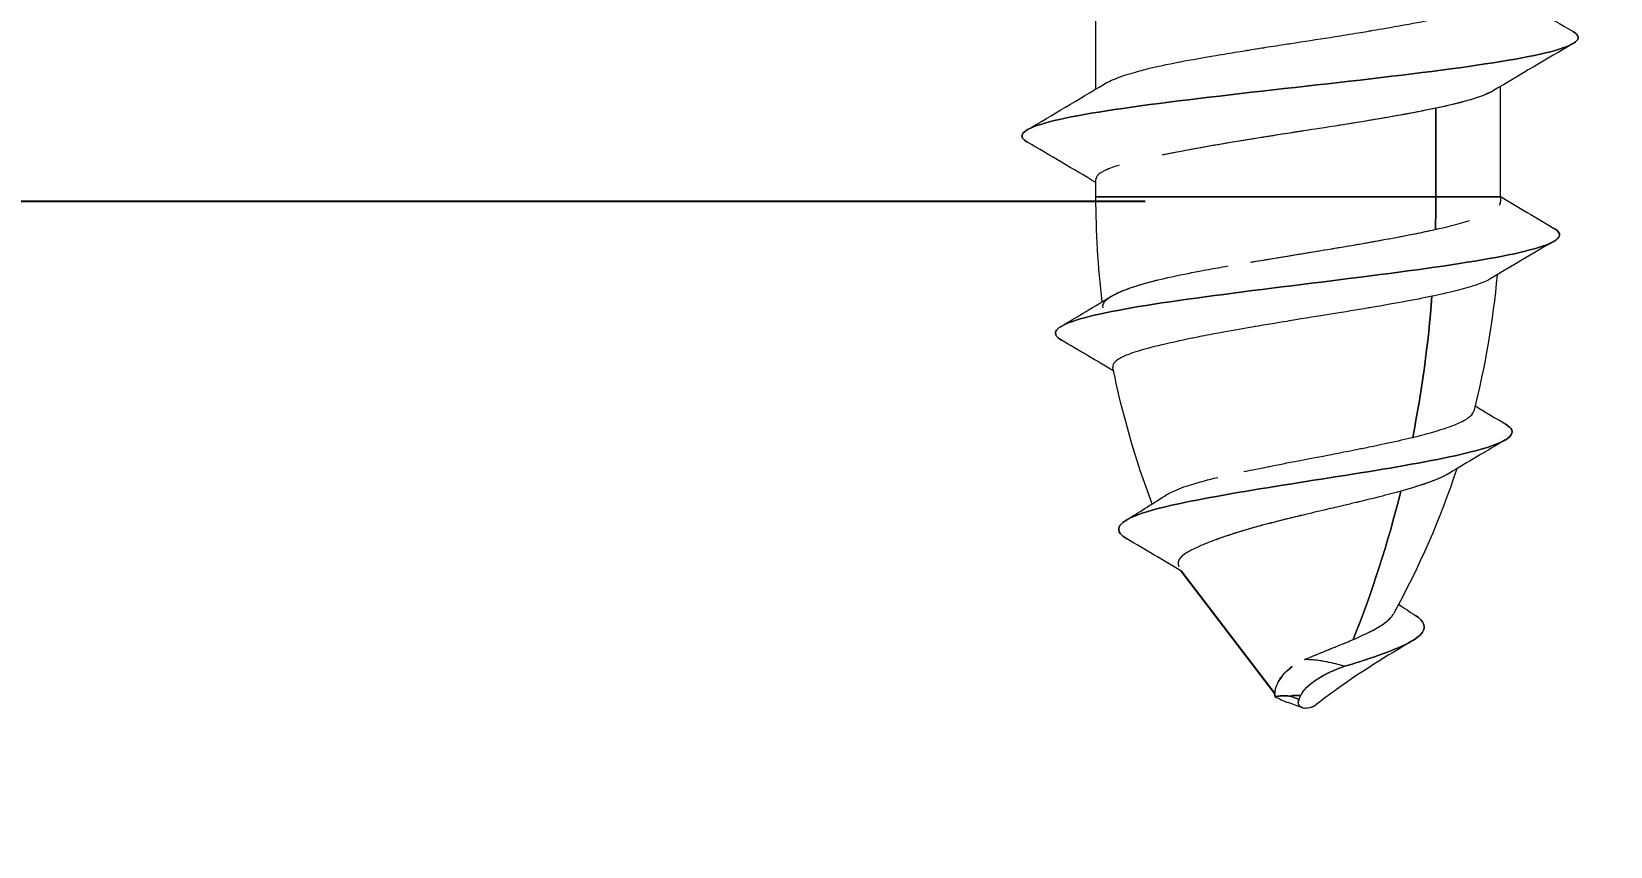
# Model space of a CAD drawing. Header units: inches. Extents: x 10 to 190, y 5 to 37.
# Drawn here: x 102.321 to 103.207, y 23.337 to 23.794 of the extents above; entities that cross this region are included whole.
import ezdxf
from ezdxf import colors
from ezdxf.entities.mleader import LeaderData, LeaderLine
from ezdxf.math import Vec2, Vec3

# ---------------------------------------------------------------- set-up
doc = ezdxf.new("R2010")
doc.units = ezdxf.units.IN
doc.header["$MEASUREMENT"] = 0
doc.styles.add('Tahoma', font='tahoma.ttf')

msp = doc.modelspace()

# ---------------------------------------------------------------- linework, layer by layer
at = {"color": 0, "linetype": 'Continuous', "lineweight": 0, "extrusion": (-1, 6.12323e-17, 0)}
for p, q in [((102.9182, 23.76154), (102.9182, 23.82077)), ((102.95451, 23.77459), (102.95451, 23.77458)), ((102.95451, 23.77458), (102.95451, 23.77459)), ((103.1452, 23.70095), (103.1452, 23.76298)), ((103.10889, 23.70095), (103.10889, 23.75076)), ((103.10889, 23.75076), (103.10889, 23.70095)), ((102.9182, 23.70095), (102.9182, 23.71094)), ((103.10889, 23.70095), (102.9182, 23.70095)), ((102.9182, 23.70095), (103.10889, 23.70095)), ((103.1452, 23.70095), (103.10889, 23.70095)), ((103.10889, 23.70095), (103.1452, 23.70095)), ((103.01898, 23.42071), (103.01907, 23.42073))]:
    msp.add_line(p, q, dxfattribs=at)
for p, q in [((102.94582, 23.69849), (101.26289, 23.69849)), ((103.01855, 23.42227), (102.96593, 23.49111))]:
    msp.add_line(p, q)
msp.add_circle((101.83282, 27.66838), 6.76088)
at = {"color": 0, "linetype": 'Continuous', "lineweight": 0, "extrusion": (0, 0, -1)}
for centre, start, end in [((-103.40334, 23.70095), 353.04606, 360), ((-102.66007, 23.70095), 185.16645, 194.34115), ((-103.40334, 23.70095), 339.21542, 348.63189), ((-102.66007, 23.70095), 198.31632, 208.83062)]:
    msp.add_arc(centre, 0.48513, start, end, dxfattribs=at)
at = {"color": 0, "linetype": 'Continuous', "lineweight": 0}
for centre, major_axis, ratio, start_param, end_param in [((102.77896, 23.70095), (0, 0.48513), 0.68008, -1.608287, -1.570796), ((102.77896, 23.70095), (0, 0.48513), 0.68008, -1.8525, -1.685841), ((102.77896, 23.70095), (0, 0.48513), 0.68008, -2.108099, -1.917872), ((103.30726, 23.49842), (-0.28831, -0.0799), 0.192451, -0.090168, -0.064586)]:
    msp.add_ellipse(centre, major_axis=major_axis, ratio=ratio, start_param=start_param, end_param=end_param, dxfattribs=at)
at = {"color": 0, "linetype": 'Continuous', "lineweight": 0, "extrusion": (0, 0, -1)}
for centre, major_axis, ratio, start_param, end_param in [((102.77896, 23.70095), (0, -0.48513), 0.68008, -1.570796, -1.533305), ((102.77896, 23.70095), (0, -0.48513), 0.68008, -1.455752, -1.289092), ((102.77896, 23.70095), (0, -0.48513), 0.68008, -1.22372, -1.033494), ((103.05942, 23.42384), (0.02735, 0.00874), 0.462402, -2.398417, -2.245876), ((103.09663, 23.41915), (0.07901, -0.00107), 0.035003, -2.950208, -2.890777), ((104.21023, 24.55685), (1.20548, 1.37483), 0.164648, -2.674024, -2.67129)]:
    msp.add_ellipse(centre, major_axis=major_axis, ratio=ratio, start_param=start_param, end_param=end_param, dxfattribs=at)
at = {"color": 0, "linetype": 'Continuous', "lineweight": 0}
for points in [[(103.1452, 23.81779), (103.15872, 23.80973), (103.17227, 23.80173), (103.18583, 23.79375)], [(103.18578, 23.787), (103.17092, 23.77826), (103.15608, 23.76949), (103.14129, 23.76064)], [(102.87958, 23.73858), (102.894, 23.74709), (102.9084, 23.75564), (102.92275, 23.76427)], [(102.9182, 23.70903), (102.90539, 23.71664), (102.89255, 23.7242), (102.87969, 23.73175)], [(103.00457, 23.73325), (103.00457, 23.73325), (103.00457, 23.73325), (103.00457, 23.73325)], [(103.00457, 23.73325), (103.00457, 23.73325), (103.00457, 23.73325), (103.00457, 23.73325)], [(103.1452, 23.70113), (103.15518, 23.69515), (103.16517, 23.68921), (103.17518, 23.68328)], [(103.1452, 23.70095), (103.1452, 23.70011), (103.1452, 23.69927), (103.1452, 23.69842)], [(103.14454, 23.69637), (103.14499, 23.69709), (103.1452, 23.69777), (103.1452, 23.69842)], [(103.10866, 23.68277), (103.11368, 23.6839), (103.12103, 23.68557), (103.12777, 23.68777)], [(103.17504, 23.67606), (103.16324, 23.66912), (103.15146, 23.66217), (103.1397, 23.65516)], [(102.89866, 23.62835), (102.90804, 23.63394), (102.91741, 23.63956), (102.92674, 23.64523)], [(102.92812, 23.60335), (102.9184, 23.60913), (102.90865, 23.61488), (102.8989, 23.62061)], [(103.13086, 23.58388), (103.13661, 23.58037), (103.14237, 23.57689), (103.14814, 23.57342)], [(103.14782, 23.56466), (103.13728, 23.55843), (103.12676, 23.55219), (103.11627, 23.54588)], [(102.9349, 23.51947), (102.94217, 23.52399), (102.94942, 23.52855), (102.95662, 23.53317)], [(102.96593, 23.49111), (102.95584, 23.49721), (102.94569, 23.50323), (102.93554, 23.50922)], [(103.08801, 23.47244), (103.09114, 23.47032), (103.09429, 23.46822), (103.09745, 23.46615)], [(103.09581, 23.45207), (103.08132, 23.44331), (103.06664, 23.43448), (103.05315, 23.42463)], [(103.04647, 23.43293), (103.04758, 23.43352), (103.04862, 23.43404), (103.04955, 23.43447)], [(103.04955, 23.43447), (103.05267, 23.43593), (103.05548, 23.43697), (103.05767, 23.43764)], [(103.04013, 23.42898), (103.0408, 23.42947), (103.04152, 23.42997), (103.04227, 23.43046)], [(103.04227, 23.43046), (103.04356, 23.43129), (103.04482, 23.43203), (103.04602, 23.43268)], [(103.05315, 23.42462), (103.05185, 23.42369), (103.05032, 23.42257), (103.04855, 23.42128)], [(103.01854, 23.42106), (103.01855, 23.42092), (103.01855, 23.42079), (103.01856, 23.42065)], [(103.0201, 23.42088), (103.01952, 23.4208), (103.019, 23.42071), (103.01856, 23.42065)], [(103.01856, 23.42065), (103.0198, 23.42002), (103.02112, 23.41937), (103.02254, 23.41873)], [(103.03395, 23.41438), (103.03131, 23.41535), (103.02867, 23.41631), (103.02601, 23.4173)], [(103.03305, 23.42123), (103.03067, 23.42147), (103.02869, 23.42137), (103.02713, 23.42092)], [(103.02713, 23.42092), (103.02879, 23.42029), (103.03045, 23.41967), (103.03212, 23.41905)], [(103.03212, 23.41905), (103.03045, 23.41967), (103.02879, 23.42029), (103.02713, 23.42092)], [(103.03282, 23.41501), (103.03179, 23.41584), (103.03134, 23.41719), (103.03212, 23.41905)], [(103.03177, 23.41678), (103.03166, 23.41744), (103.03177, 23.41821), (103.03212, 23.41905)], [(103.03282, 23.41501), (103.03224, 23.41548), (103.03189, 23.4161), (103.03177, 23.41678)], [(103.03212, 23.41905), (103.03241, 23.41976), (103.03272, 23.42048), (103.03305, 23.42123)], [(103.04855, 23.42128), (103.04603, 23.41944), (103.04343, 23.41749), (103.041, 23.41548)], [(103.04855, 23.42128), (103.04566, 23.41917), (103.04312, 23.41724), (103.041, 23.41548)], [(103.03503, 23.41412), (103.03406, 23.41425), (103.03333, 23.4146), (103.03282, 23.41501)], [(103.03792, 23.41434), (103.03673, 23.41403), (103.03576, 23.41402), (103.03503, 23.41412)], [(103.041, 23.41548), (103.04003, 23.415), (103.039, 23.41463), (103.03792, 23.41434)]]:
    msp.add_open_spline(points, degree=3, dxfattribs=at)
for points, knots in [([(102.92275, 23.76427), (102.92381, 23.76495), (102.92479, 23.76539), (102.92522, 23.7656), (102.9273, 23.76662), (102.93031, 23.76788), (102.93494, 23.76939), (102.93878, 23.77064), (102.94229, 23.7716), (102.9448, 23.77226), (102.94637, 23.77268), (102.94757, 23.77297), (102.94832, 23.77316), (102.95246, 23.77417), (102.95787, 23.77536), (102.965, 23.77672), (102.96563, 23.77684), (102.97138, 23.77798), (102.98417, 23.78014), (102.98828, 23.78084), (102.99228, 23.78149), (102.99609, 23.78211), (102.99802, 23.78243), (103.00005, 23.78276), (103.00218, 23.7831), (103.00285, 23.78321), (103.00348, 23.78331), (103.00405, 23.7834), (103.00621, 23.78375), (103.00766, 23.78398), (103.00835, 23.78409), (103.01058, 23.78444), (103.0137, 23.78493), (103.01775, 23.78556), (103.02232, 23.78627), (103.02553, 23.78677), (103.02732, 23.78705), (103.03487, 23.78822), (103.04232, 23.78937), (103.04954, 23.79051), (103.05174, 23.79086), (103.05541, 23.79144), (103.06043, 23.79226), (103.06514, 23.79302), (103.06867, 23.79361), (103.07113, 23.79401), (103.07185, 23.79413), (103.07273, 23.79428), (103.07377, 23.79446), (103.0776, 23.7951), (103.08358, 23.7961), (103.0911, 23.79746), (103.09814, 23.79874), (103.10402, 23.7999), (103.10889, 23.80094)], [0.3421887, 0.3421887, 0.3421887, 0.3421887, 0.375, 0.375, 0.375, 0.4375, 0.4375, 0.4375, 0.4759842, 0.4759842, 0.4759842, 0.5, 0.5, 0.5, 0.5625, 0.5625, 0.5625, 0.625, 0.625, 0.625, 0.6607143, 0.6607143, 0.6607143, 0.6785714, 0.6785714, 0.6785714, 0.6822968, 0.6822968, 0.6822968, 0.6964286, 0.6964286, 0.6964286, 0.7232143, 0.7232143, 0.7232143, 0.75, 0.75, 0.75, 0.8125, 0.8125, 0.8125, 0.84375, 0.84375, 0.84375, 0.875, 0.875, 0.875, 0.8883651, 0.8883651, 0.8883651, 0.9375, 0.9375, 0.9375, 1, 1, 1, 1]), ([(102.87969, 23.73175), (102.87718, 23.73322), (102.87622, 23.7347), (102.87874, 23.73986), (102.89098, 23.74354), (102.93222, 23.75091), (102.96168, 23.7546), (103.02521, 23.76197), (103.05948, 23.76566), (103.12032, 23.77303), (103.14674, 23.77671), (103.18183, 23.78408), (103.1904, 23.78777), (103.188, 23.79222), (103.18714, 23.79299), (103.18583, 23.79375)], [0.10764897, 0.10764897, 0.10764897, 0.10764897, 0.10915389, 0.10915389, 0.11291274, 0.11291274, 0.11667158, 0.11667158, 0.12043042, 0.12043042, 0.12418927, 0.12418927, 0.12794811, 0.12794811, 0.12872891, 0.12872891, 0.12872891, 0.12872891]), ([(103.18583, 23.79375), (103.18714, 23.79299), (103.188, 23.79222), (103.1904, 23.78777), (103.18183, 23.78408), (103.14674, 23.77671), (103.12032, 23.77303), (103.05948, 23.76566), (103.02521, 23.76197), (102.96168, 23.7546), (102.93222, 23.75091), (102.89098, 23.74354), (102.87874, 23.73986), (102.87622, 23.7347), (102.87718, 23.73322), (102.87969, 23.73175)], [-0.12872891, -0.12872891, -0.12872891, -0.12872891, -0.12794811, -0.12794811, -0.12418927, -0.12418927, -0.12043042, -0.12043042, -0.11667158, -0.11667158, -0.11291274, -0.11291274, -0.10915389, -0.10915389, -0.10764897, -0.10764897, -0.10764897, -0.10764897]), ([(103.14164, 23.76085), (103.13976, 23.75966), (103.13715, 23.7585), (103.134, 23.75736), (103.13089, 23.75624), (103.12702, 23.75508), (103.12314, 23.75407), (103.11927, 23.75306), (103.11435, 23.75191), (103.10889, 23.75076)], [0.8117206, 0.8117206, 0.8117206, 0.8117206, 0.875, 0.875, 0.875, 0.9375, 0.9375, 0.9375, 1, 1, 1, 1]), ([(103.14129, 23.76064), (103.13995, 23.75984), (103.13798, 23.75885), (103.13486, 23.75768), (103.13243, 23.75677), (103.12991, 23.75597), (103.12755, 23.75528), (103.12619, 23.75489), (103.12489, 23.75453), (103.12368, 23.75421), (103.12296, 23.75402), (103.12081, 23.75344), (103.11668, 23.75248), (103.11379, 23.75181), (103.11115, 23.75123), (103.10889, 23.75076)], [0.8242341, 0.8242341, 0.8242341, 0.8242341, 0.875, 0.875, 0.875, 0.9146028, 0.9146028, 0.9146028, 0.9375, 0.9375, 0.9375, 0.96875, 0.96875, 0.96875, 1, 1, 1, 1]), ([(103.10889, 23.75076), (103.10412, 23.74975), (103.09876, 23.74867), (103.09036, 23.74713), (103.08196, 23.74559), (103.07543, 23.7445), (103.07343, 23.74417), (103.07143, 23.74384), (103.06495, 23.74276), (103.0557, 23.7413), (103.04646, 23.73984), (103.03948, 23.73876), (103.03606, 23.73822), (103.03264, 23.73769), (103.02564, 23.7366), (103.01566, 23.73502), (103.00567, 23.73344), (102.99903, 23.73236), (102.99456, 23.73162), (102.99008, 23.73089), (102.9835, 23.72979), (102.97462, 23.72817), (102.96574, 23.72655), (102.96038, 23.72547), (102.95613, 23.7246), (102.95585, 23.72454), (102.95556, 23.72448), (102.95527, 23.72442)], [0, 0, 0, 0, 0.0625, 0.0625, 0.0625, 0.125, 0.125, 0.125, 0.1875, 0.1875, 0.1875, 0.25, 0.25, 0.25, 0.3125, 0.3125, 0.3125, 0.375, 0.375, 0.375, 0.4375, 0.4375, 0.4375, 0.5, 0.5, 0.5, 0.5042141, 0.5042141, 0.5042141, 0.5042141]), ([(103.10889, 23.75076), (103.10423, 23.74977), (103.09878, 23.74869), (103.09245, 23.74751), (103.08244, 23.74566), (103.07581, 23.74457), (103.07391, 23.74425), (103.07178, 23.74389), (103.06535, 23.74282), (103.05401, 23.74103)], [0, 0, 0, 0, 0.0625, 0.0625, 0.0625, 0.125, 0.125, 0.125, 0.1874488, 0.1874488, 0.1874488, 0.1874488]), ([(103.03486, 23.73804), (103.03434, 23.73795), (103.03382, 23.73787), (103.0333, 23.73779), (103.03033, 23.73733), (103.02686, 23.73679), (103.02293, 23.73617), (103.01943, 23.73562), (103.01596, 23.73507), (103.01254, 23.73453), (103.0105, 23.7342), (103.00765, 23.73375), (103.00405, 23.73317), (103.0035, 23.73308), (103.00294, 23.73299), (103.00237, 23.7329), (102.99889, 23.73234), (102.9956, 23.7318), (102.99248, 23.73128), (102.98958, 23.7308), (102.98296, 23.7297), (102.97367, 23.728), (102.96605, 23.7266), (102.96064, 23.72552), (102.95689, 23.72475), (102.95677, 23.72473), (102.95664, 23.7247), (102.95652, 23.72468)], [0.244908, 0.244908, 0.244908, 0.244908, 0.25, 0.25, 0.25, 0.28125, 0.28125, 0.28125, 0.3125, 0.3125, 0.3125, 0.3396513, 0.3396513, 0.3396513, 0.34375, 0.34375, 0.34375, 0.375, 0.375, 0.375, 0.4375, 0.4375, 0.4375, 0.5, 0.5, 0.5, 0.5013727, 0.5013727, 0.5013727, 0.5013727]), ([(102.93121, 23.71874), (102.92883, 23.71803), (102.92585, 23.71704), (102.92324, 23.71577), (102.92123, 23.7148), (102.91977, 23.71381), (102.91896, 23.7128), (102.91882, 23.71263), (102.91865, 23.7124), (102.91851, 23.71211), (102.91834, 23.71179), (102.9182, 23.7114), (102.9182, 23.71094)], [0.625, 0.625, 0.625, 0.625, 0.6875, 0.6875, 0.6875, 0.75, 0.75, 0.75, 0.7712902, 0.7712902, 0.7712902, 0.7952598, 0.7952598, 0.7952598, 0.7952598]), ([(102.8989, 23.62061), (102.89606, 23.62227), (102.89495, 23.62394), (102.89742, 23.62929), (102.90835, 23.63298), (102.94536, 23.64035), (102.97188, 23.64403), (103.02927, 23.6514), (103.06037, 23.65509), (103.11579, 23.66246), (103.13998, 23.66615), (103.17209, 23.67352), (103.17992, 23.6772), (103.17744, 23.68169), (103.17653, 23.68249), (103.17518, 23.68328)], [0.06986645, 0.06986645, 0.06986645, 0.06986645, 0.07156545, 0.07156545, 0.07532429, 0.07532429, 0.07908314, 0.07908314, 0.08284198, 0.08284198, 0.08660083, 0.08660083, 0.09035967, 0.09035967, 0.0911743, 0.0911743, 0.0911743, 0.0911743]), ([(103.17518, 23.68328), (103.17653, 23.68249), (103.17744, 23.68169), (103.17992, 23.6772), (103.17209, 23.67352), (103.13998, 23.66615), (103.11579, 23.66246), (103.06037, 23.65509), (103.02927, 23.6514), (102.97188, 23.64403), (102.94536, 23.64035), (102.90835, 23.63298), (102.89742, 23.62929), (102.89495, 23.62394), (102.89606, 23.62227), (102.8989, 23.62061)], [-0.0911743, -0.0911743, -0.0911743, -0.0911743, -0.09035967, -0.09035967, -0.08660083, -0.08660083, -0.08284198, -0.08284198, -0.07908314, -0.07908314, -0.07532429, -0.07532429, -0.07156545, -0.07156545, -0.06986645, -0.06986645, -0.06986645, -0.06986645]), ([(103.0051, 23.66441), (103.00574, 23.66452), (103.00639, 23.66463), (103.00705, 23.66474), (103.01308, 23.66575), (103.02038, 23.66696), (103.0289, 23.66835), (103.03636, 23.66957), (103.04365, 23.67077), (103.05063, 23.67194), (103.05075, 23.67196), (103.05815, 23.67317), (103.07169, 23.67557), (103.07264, 23.67573), (103.07412, 23.676), (103.0761, 23.67635), (103.07965, 23.67699), (103.08484, 23.67792), (103.09123, 23.67916), (103.09814, 23.68049), (103.10389, 23.68169), (103.10866, 23.68277)], [0.6982106, 0.6982106, 0.6982106, 0.6982106, 0.7033583, 0.7033583, 0.7033583, 0.75, 0.75, 0.75, 0.8125, 0.8125, 0.8125, 0.875, 0.875, 0.875, 0.8973932, 0.8973932, 0.8973932, 0.9375, 0.9375, 0.9375, 1, 1, 1, 1]), ([(103.00634, 23.66462), (103.0103, 23.66529), (103.01403, 23.66591), (103.0176, 23.6665), (103.025, 23.66772), (103.03339, 23.66908), (103.04225, 23.67055), (103.05312, 23.67234), (103.06329, 23.67408), (103.07194, 23.67561), (103.07386, 23.67595), (103.07571, 23.67628), (103.07783, 23.67666), (103.08574, 23.67809), (103.09326, 23.67951), (103.09985, 23.68087), (103.10299, 23.68152), (103.10593, 23.68215), (103.10866, 23.68277)], [0.6798564, 0.6798564, 0.6798564, 0.6798564, 0.7142857, 0.7142857, 0.7142857, 0.7857143, 0.7857143, 0.7857143, 0.8733901, 0.8733901, 0.8733901, 0.8928571, 0.8928571, 0.8928571, 0.9654359, 0.9654359, 0.9654359, 1, 1, 1, 1]), ([(102.92675, 23.64523), (102.92751, 23.6457), (102.92828, 23.6461), (102.92893, 23.64643), (102.93116, 23.64756), (102.9342, 23.64883), (102.93846, 23.65027), (102.93849, 23.65028), (102.93993, 23.65079), (102.94332, 23.65181), (102.94525, 23.65238), (102.94697, 23.65286), (102.94838, 23.65324), (102.94978, 23.65362), (102.95087, 23.6539), (102.95159, 23.65409), (102.95559, 23.6551), (102.96088, 23.65631), (102.96796, 23.65773), (102.97295, 23.65873), (102.97914, 23.6599), (102.98674, 23.66124), (102.98815, 23.66149), (102.99003, 23.66182), (102.99242, 23.66224)], [0.3500353, 0.3500353, 0.3500353, 0.3500353, 0.375, 0.375, 0.375, 0.4375, 0.4375, 0.4375, 0.4625, 0.4625, 0.4625, 0.4813675, 0.4813675, 0.4813675, 0.5, 0.5, 0.5, 0.5625, 0.5625, 0.5625, 0.625, 0.625, 0.625, 0.6559796, 0.6559796, 0.6559796, 0.6559796]), ([(103.1397, 23.65516), (103.1383, 23.65433), (103.13621, 23.65331), (103.13288, 23.65209), (103.13091, 23.65138), (103.12882, 23.65071), (103.12672, 23.6501), (103.12498, 23.64958), (103.12323, 23.64911), (103.12152, 23.64867), (103.11542, 23.6471), (103.11003, 23.64596), (103.10671, 23.64526)], [0.8198428, 0.8198428, 0.8198428, 0.8198428, 0.875, 0.875, 0.875, 0.9090879, 0.9090879, 0.9090879, 0.9375, 0.9375, 0.9375, 1, 1, 1, 1]), ([(102.92224, 23.63874), (102.92224, 23.63875), (102.92224, 23.63875), (102.92224, 23.63876), (102.92182, 23.64035), (102.92249, 23.64195), (102.92447, 23.64362), (102.92555, 23.64454), (102.92706, 23.64547), (102.92874, 23.64633), (102.93111, 23.64755), (102.93425, 23.64883), (102.93791, 23.65008), (102.93973, 23.6507), (102.94171, 23.65134), (102.94478, 23.65223), (102.94784, 23.65312), (102.95028, 23.65376), (102.95203, 23.6542), (102.95238, 23.65428), (102.95274, 23.65437), (102.95311, 23.65446)], [0.2498258, 0.2498258, 0.2498258, 0.2498258, 0.25, 0.25, 0.25, 0.3308546, 0.3308546, 0.3308546, 0.375, 0.375, 0.375, 0.4375, 0.4375, 0.4375, 0.46875, 0.46875, 0.46875, 0.5, 0.5, 0.5, 0.5062439, 0.5062439, 0.5062439, 0.5062439]), ([(103.10671, 23.64526), (103.10207, 23.64429), (103.09651, 23.64319), (103.08991, 23.64197), (103.08335, 23.64076), (103.07816, 23.63986), (103.0748, 23.63929), (103.07314, 23.639), (103.07191, 23.63879), (103.07114, 23.63867), (103.06439, 23.63753), (103.05762, 23.63643), (103.05098, 23.63536), (103.04561, 23.6345), (103.03865, 23.63338), (103.03019, 23.632), (103.02751, 23.63156), (103.02354, 23.63092), (103.01835, 23.63006), (103.01501, 23.6295), (103.01154, 23.62893), (103.00796, 23.62832), (103.00756, 23.62826), (103.00715, 23.62819), (103.00675, 23.62812), (103.00109, 23.62716), (102.99543, 23.62617), (102.98989, 23.62516), (102.98752, 23.62472), (102.9844, 23.62414), (102.98067, 23.62342), (102.97641, 23.62259), (102.97358, 23.622), (102.97195, 23.62167), (102.96508, 23.62024), (102.96002, 23.6191), (102.95626, 23.61822), (102.95519, 23.61797), (102.95377, 23.61764), (102.95208, 23.61724), (102.95102, 23.61698), (102.94986, 23.61669), (102.94862, 23.61638), (102.9486, 23.61637), (102.9467, 23.61592), (102.94355, 23.615), (102.93923, 23.61375), (102.93634, 23.61267), (102.93432, 23.61177), (102.9326, 23.61101), (102.9304, 23.60991), (102.92898, 23.60847), (102.92849, 23.60798), (102.92811, 23.60747), (102.92789, 23.60694), (102.92768, 23.60642), (102.92761, 23.60588), (102.92772, 23.60533)], [0, 0, 0, 0, 0.0625, 0.0625, 0.0625, 0.1042978, 0.1042978, 0.1042978, 0.125, 0.125, 0.125, 0.1875, 0.1875, 0.1875, 0.25, 0.25, 0.25, 0.2857143, 0.2857143, 0.2857143, 0.3178157, 0.3178157, 0.3178157, 0.3214286, 0.3214286, 0.3214286, 0.375, 0.375, 0.375, 0.40625, 0.40625, 0.40625, 0.4375, 0.4375, 0.4375, 0.5, 0.5, 0.5, 0.5219897, 0.5219897, 0.5219897, 0.5357143, 0.5357143, 0.5357143, 0.5625, 0.5625, 0.5625, 0.625, 0.625, 0.625, 0.6875, 0.6875, 0.6875, 0.7176111, 0.7176111, 0.7176111, 0.7471729, 0.7471729, 0.7471729, 0.7471729]), ([(103.09589, 23.56609), (103.09964, 23.567), (103.10455, 23.56825), (103.10976, 23.56982), (103.11161, 23.57038), (103.11342, 23.57096), (103.11513, 23.57155), (103.11698, 23.57219), (103.11872, 23.57284), (103.12033, 23.57352), (103.12381, 23.57497), (103.12586, 23.57618), (103.12718, 23.57716), (103.12843, 23.57809), (103.12971, 23.5793), (103.13009, 23.58079)], [0, 0, 0, 0, 0.0625, 0.0625, 0.0625, 0.0926505, 0.0926505, 0.0926505, 0.125, 0.125, 0.125, 0.1875, 0.1875, 0.1875, 0.2493517, 0.2493517, 0.2493517, 0.2493517]), ([(102.93554, 23.50922), (102.93384, 23.51022), (102.93259, 23.51122), (102.92834, 23.51685), (102.93517, 23.52147), (102.96701, 23.52978), (102.98758, 23.53347), (103.03247, 23.54084), (103.05702, 23.54452), (103.10117, 23.55189), (103.12064, 23.55558), (103.14665, 23.56295), (103.15311, 23.56664), (103.15096, 23.57135), (103.14985, 23.57239), (103.14814, 23.57342)], [0.03199958, 0.03199958, 0.03199958, 0.03199958, 0.03301887, 0.03301887, 0.03773585, 0.03773585, 0.04149469, 0.04149469, 0.04525354, 0.04525354, 0.04901238, 0.04901238, 0.05277123, 0.05277123, 0.05382314, 0.05382314, 0.05382314, 0.05382314]), ([(103.14814, 23.57342), (103.14985, 23.57239), (103.15096, 23.57135), (103.15311, 23.56664), (103.14665, 23.56295), (103.12064, 23.55558), (103.10117, 23.55189), (103.05702, 23.54452), (103.03247, 23.54084), (102.98758, 23.53347), (102.96701, 23.52978), (102.93517, 23.52147), (102.92834, 23.51685), (102.93259, 23.51122), (102.93384, 23.51022), (102.93554, 23.50922)], [-0.05382314, -0.05382314, -0.05382314, -0.05382314, -0.05277123, -0.05277123, -0.04901238, -0.04901238, -0.04525354, -0.04525354, -0.04149469, -0.04149469, -0.03773585, -0.03773585, -0.03301887, -0.03301887, -0.03199958, -0.03199958, -0.03199958, -0.03199958]), ([(103.00114, 23.54687), (103.00364, 23.54739), (103.00791, 23.54828), (103.01423, 23.54955), (103.01514, 23.54973), (103.0161, 23.54992), (103.01711, 23.55012), (103.02254, 23.5512), (103.02809, 23.55227), (103.03368, 23.55334), (103.03809, 23.55418), (103.04372, 23.55526), (103.05049, 23.55657), (103.051, 23.55667), (103.05661, 23.55774), (103.06675, 23.55977), (103.06751, 23.55993), (103.06868, 23.56016), (103.07025, 23.56048), (103.07304, 23.56105), (103.07707, 23.56187), (103.0821, 23.56295), (103.08755, 23.56412), (103.09211, 23.56517), (103.09589, 23.56609)], [0.625, 0.625, 0.625, 0.625, 0.6795775, 0.6795775, 0.6795775, 0.6875, 0.6875, 0.6875, 0.75, 0.75, 0.75, 0.8125, 0.8125, 0.8125, 0.875, 0.875, 0.875, 0.8975538, 0.8975538, 0.8975538, 0.9375, 0.9375, 0.9375, 1, 1, 1, 1]), ([(102.95662, 23.53317), (102.95888, 23.53463), (102.96141, 23.53581), (102.96358, 23.53672), (102.96526, 23.53743), (102.96706, 23.5381), (102.96896, 23.53875), (102.97052, 23.53928), (102.97215, 23.5398), (102.97381, 23.54029), (102.97678, 23.54117), (102.98087, 23.54228), (102.98657, 23.54364), (102.98657, 23.54364), (102.98658, 23.54364), (102.98658, 23.54364)], [0.378452, 0.378452, 0.378452, 0.378452, 0.4375, 0.4375, 0.4375, 0.471804, 0.471804, 0.471804, 0.5, 0.5, 0.5, 0.5625, 0.5625, 0.5625, 0.5625726, 0.5625726, 0.5625726, 0.5625726]), ([(103.11654, 23.54604), (103.11524, 23.54524), (103.11373, 23.54445), (103.11185, 23.54359), (103.10859, 23.5421), (103.10435, 23.54054), (103.09976, 23.53907), (103.09636, 23.53798), (103.09279, 23.53693), (103.08922, 23.53594)], [0.8336456, 0.8336456, 0.8336456, 0.8336456, 0.875, 0.875, 0.875, 0.9467142, 0.9467142, 0.9467142, 1, 1, 1, 1]), ([(103.11627, 23.54588), (103.11518, 23.54523), (103.11385, 23.54451), (103.11219, 23.54375), (103.11051, 23.54297), (103.10875, 23.54224), (103.107, 23.54158), (103.10538, 23.54096), (103.10378, 23.5404), (103.10223, 23.53988), (103.09738, 23.53824), (103.09279, 23.53693), (103.08922, 23.53594)], [0.8425392, 0.8425392, 0.8425392, 0.8425392, 0.875, 0.875, 0.875, 0.9075007, 0.9075007, 0.9075007, 0.9375, 0.9375, 0.9375, 1, 1, 1, 1]), ([(103.08922, 23.53594), (103.08578, 23.53498), (103.08178, 23.53391), (103.07717, 23.53274), (103.07352, 23.53181), (103.06976, 23.53088), (103.06595, 23.52996), (103.0653, 23.5298), (103.06464, 23.52965), (103.06399, 23.52949), (103.06185, 23.52898), (103.05954, 23.52843), (103.05706, 23.52785), (103.05564, 23.52752), (103.05328, 23.52696), (103.04995, 23.52618), (103.045, 23.52503), (103.04021, 23.52391), (103.03566, 23.52282), (103.0324, 23.52204), (103.02756, 23.52088), (103.02142, 23.51934), (103.01976, 23.51892), (103.01812, 23.51851), (103.01649, 23.51809), (103.01584, 23.51792), (103.0152, 23.51775), (103.01455, 23.51759), (103.01274, 23.51711), (103.01049, 23.51652), (103.00789, 23.5158), (103.00516, 23.51504), (103.00078, 23.51381), (102.99545, 23.5121), (102.99032, 23.51045), (102.98692, 23.5092), (102.98466, 23.50835), (102.98239, 23.5075), (102.98034, 23.5067), (102.97849, 23.50593), (102.97752, 23.50553), (102.97661, 23.50514), (102.97576, 23.50477), (102.97354, 23.50379), (102.97118, 23.50266), (102.96914, 23.5014), (102.96849, 23.50099), (102.96766, 23.50045), (102.96684, 23.49976), (102.96586, 23.49894), (102.96545, 23.49839), (102.96525, 23.49812), (102.96439, 23.49695), (102.96415, 23.49582), (102.96436, 23.49473), (102.96442, 23.49442), (102.96453, 23.49406), (102.96473, 23.49364)], [0, 0, 0, 0, 0.0625, 0.0625, 0.0625, 0.1158571, 0.1158571, 0.1158571, 0.125, 0.125, 0.125, 0.15625, 0.15625, 0.15625, 0.1875, 0.1875, 0.1875, 0.25, 0.25, 0.25, 0.3125, 0.3125, 0.3125, 0.3348726, 0.3348726, 0.3348726, 0.34375, 0.34375, 0.34375, 0.375, 0.375, 0.375, 0.4375, 0.4375, 0.4375, 0.5, 0.5, 0.5, 0.5409445, 0.5409445, 0.5409445, 0.5625, 0.5625, 0.5625, 0.625, 0.625, 0.625, 0.65625, 0.65625, 0.65625, 0.6875, 0.6875, 0.6875, 0.75, 0.75, 0.75, 0.7709624, 0.7709624, 0.7709624, 0.7709624]), ([(103.03566, 23.52282), (103.02819, 23.52104), (103.02079, 23.5192), (103.01376, 23.51733), (103.00464, 23.5149), (102.99615, 23.5124), (102.98889, 23.50988), (102.98743, 23.50937), (102.98602, 23.50886), (102.98466, 23.50835)], [0.25, 0.25, 0.25, 0.25, 0.3476611, 0.3476611, 0.3476611, 0.4744341, 0.4744341, 0.4744341, 0.5, 0.5, 0.5, 0.5]), ([(102.96797, 23.50063), (102.96636, 23.49949), (102.96525, 23.49835), (102.9647, 23.4972), (102.96431, 23.49639), (102.9642, 23.49557), (102.96436, 23.49473), (102.96444, 23.49437), (102.96456, 23.49401), (102.96473, 23.49364)], [0.6397109, 0.6397109, 0.6397109, 0.6397109, 0.7045485, 0.7045485, 0.7045485, 0.75, 0.75, 0.75, 0.7695749, 0.7695749, 0.7695749, 0.7695749]), ([(103.05767, 23.43764), (103.06332, 23.43937), (103.06884, 23.44111), (103.08759, 23.44747), (103.09814, 23.4521), (103.10352, 23.45986), (103.10223, 23.463), (103.09745, 23.46615)], [0.007664053, 0.007664053, 0.007664053, 0.007664053, 0.009433962, 0.009433962, 0.014150943, 0.014150943, 0.017355545, 0.017355545, 0.017355545, 0.017355545]), ([(103.09745, 23.46615), (103.10223, 23.463), (103.10352, 23.45986), (103.09814, 23.4521), (103.08759, 23.44747), (103.06884, 23.44111), (103.06332, 23.43937), (103.05767, 23.43764)], [-0.017355545, -0.017355545, -0.017355545, -0.017355545, -0.014150943, -0.014150943, -0.009433962, -0.009433962, -0.007664053, -0.007664053, -0.007664053, -0.007664053]), ([(103.0624, 23.45265), (103.06551, 23.45399), (103.06866, 23.45541), (103.07144, 23.45679), (103.07421, 23.45818), (103.07664, 23.45955), (103.07854, 23.46081), (103.08086, 23.46234), (103.08269, 23.46383), (103.08404, 23.46549), (103.08444, 23.46599), (103.08478, 23.4665), (103.08507, 23.46701)], [0, 0, 0, 0, 0.0625, 0.0625, 0.0625, 0.125, 0.125, 0.125, 0.201483, 0.201483, 0.201483, 0.2244007, 0.2244007, 0.2244007, 0.2244007]), ([(103.07165, 23.4569), (103.07165, 23.4569), (103.07165, 23.4569), (103.07165, 23.4569), (103.07371, 23.45793), (103.07631, 23.4593), (103.07887, 23.46103), (103.08007, 23.46184), (103.082, 23.46317), (103.08364, 23.46503), (103.08398, 23.46541), (103.08434, 23.46585), (103.08467, 23.46635), (103.08484, 23.46661), (103.08501, 23.46688), (103.08516, 23.46717)], [0.0624808, 0.0624808, 0.0624808, 0.0624808, 0.0625, 0.0625, 0.0625, 0.125, 0.125, 0.125, 0.1875, 0.1875, 0.1875, 0.2133977, 0.2133977, 0.2133977, 0.2266291, 0.2266291, 0.2266291, 0.2266291]), ([(103.03527, 23.44142), (103.03845, 23.4428), (103.0417, 23.44415), (103.04494, 23.44547), (103.04824, 23.44682), (103.05152, 23.44814), (103.0547, 23.44944), (103.05737, 23.45052), (103.05995, 23.4516), (103.0624, 23.45265)], [0, 0, 0, 0, 0.348333, 0.348333, 0.348333, 0.703031, 0.703031, 0.703031, 1, 1, 1, 1]), ([(103.03527, 23.44142), (103.0401, 23.44351), (103.04489, 23.44543), (103.04922, 23.44718), (103.05106, 23.44793), (103.05568, 23.44975), (103.0624, 23.45265)], [0, 0, 0, 0, 0.5, 0.5, 0.5, 1, 1, 1, 1]), ([(103.01856, 23.42065), (103.01847, 23.42286), (103.01884, 23.42501), (103.01962, 23.42701), (103.02055, 23.42939), (103.02204, 23.43166), (103.02398, 23.43372), (103.02521, 23.43503), (103.02665, 23.43629), (103.02825, 23.43745)], [0.000043446, 0.000043446, 0.000043446, 0.000043446, 0.000260625, 0.000260625, 0.000260625, 0.0005178201, 0.0005178201, 0.0005178201, 0.0006820747, 0.0006820747, 0.0006820747, 0.0006820747]), ([(103.02825, 23.43745), (103.02759, 23.43697), (103.02694, 23.43647), (103.02632, 23.43594), (103.0253, 23.43508), (103.02436, 23.43416), (103.02349, 23.43318), (103.0233, 23.43297), (103.02311, 23.43275), (103.02293, 23.43253)], [0.0002162365, 0.0002162365, 0.0002162365, 0.0002162365, 0.0002888449, 0.0002888449, 0.0002888449, 0.0004065017, 0.0004065017, 0.0004065017, 0.000432473, 0.000432473, 0.000432473, 0.000432473]), ([(103.03305, 23.42123), (103.03368, 23.42264), (103.03477, 23.42422), (103.03655, 23.42596), (103.03808, 23.42747), (103.03998, 23.42897), (103.04227, 23.43046), (103.04458, 23.43196), (103.04705, 23.4333), (103.04955, 23.43447), (103.05246, 23.43583), (103.05524, 23.43689), (103.05767, 23.43764)], [0, 0, 0, 0, 0.0002243525, 0.0002243525, 0.0002243525, 0.000448705, 0.000448705, 0.000448705, 0.0006730576, 0.0006730576, 0.0006730576, 0.0008974101, 0.0008974101, 0.0008974101, 0.0008974101]), ([(103.05767, 23.43764), (103.05355, 23.43885), (103.04972, 23.43976), (103.04621, 23.44039), (103.0422, 23.4411), (103.03852, 23.44144), (103.03527, 23.44142)], [0, 0, 0, 0, 0.0003495689, 0.0003495689, 0.0003495689, 0.0006991378, 0.0006991378, 0.0006991378, 0.0006991378]), ([(103.05767, 23.43764), (103.05441, 23.43859), (103.0511, 23.43944), (103.04599, 23.44044), (103.04424, 23.44073), (103.0407, 23.44118), (103.0389, 23.44134), (103.03648, 23.44142), (103.03587, 23.44142), (103.03527, 23.44142)], [0.005519479, 0.005519479, 0.005519479, 0.005519479, 0.005783456, 0.005783456, 0.0059186472, 0.0059186472, 0.0060538385, 0.0060538385, 0.006098043, 0.006098043, 0.006098043, 0.006098043]), ([(103.02293, 23.43253), (103.02231, 23.43177), (103.02176, 23.43102), (103.02129, 23.43027), (103.02063, 23.42923), (103.0201, 23.4282), (103.01969, 23.42718), (103.01965, 23.42708), (103.01961, 23.42699), (103.01957, 23.42689)], [0.000432473, 0.000432473, 0.000432473, 0.000432473, 0.000518868, 0.000518868, 0.000518868, 0.0006375771, 0.0006375771, 0.0006375771, 0.0006487095, 0.0006487095, 0.0006487095, 0.0006487095]), ([(103.03305, 23.42123), (103.03317, 23.4215), (103.03331, 23.42177), (103.03347, 23.42206), (103.0341, 23.42321), (103.03509, 23.42453), (103.03655, 23.42596)], [0, 0, 0, 0, 0.0000448764, 0.0000448764, 0.0000448764, 0.0002243525, 0.0002243525, 0.0002243525, 0.0002243525]), ([(103.01855, 23.42227), (103.01855, 23.42217), (103.01854, 23.42206), (103.01854, 23.42196), (103.01854, 23.42178), (103.01853, 23.42162), (103.01854, 23.42147)], [0.00081088685, 0.00081088685, 0.00081088685, 0.00081088685, 0.0008204939, 0.0008204939, 0.0008204939, 0.00083791641, 0.00083791641, 0.00083791641, 0.00083791641]), ([(103.01854, 23.42147), (103.01854, 23.42136), (103.01854, 23.42129), (103.01854, 23.42126), (103.01854, 23.42125), (103.01854, 23.42119), (103.01854, 23.42106)], [0.00083791641, 0.00083791641, 0.00083791641, 0.00083791641, 0.0008446738, 0.0008446738, 0.0008446738, 0.00085143119, 0.00085143119, 0.00085143119, 0.00085143119]), ([(103.01856, 23.42065), (103.01865, 23.42066), (103.01872, 23.42067), (103.01878, 23.42068), (103.01882, 23.42069), (103.01886, 23.42069), (103.01888, 23.4207), (103.01889, 23.4207), (103.01889, 23.4207), (103.0189, 23.4207), (103.01891, 23.4207), (103.01893, 23.42071), (103.01898, 23.42071)], [0.0013823797, 0.0013823797, 0.0013823797, 0.0013823797, 0.00139352685, 0.00139352685, 0.00139352685, 0.00140337514, 0.00140337514, 0.00140337514, 0.00140829928, 0.00140829928, 0.00140829928, 0.00141322343, 0.00141322343, 0.00141322343, 0.00141322343]), ([(103.0201, 23.42088), (103.02022, 23.42089), (103.02034, 23.4209), (103.02046, 23.42092), (103.02079, 23.42095), (103.02115, 23.42098), (103.02154, 23.42101), (103.02173, 23.42103), (103.02192, 23.42104), (103.02213, 23.42105)], [0.00148107964, 0.00148107964, 0.00148107964, 0.00148107964, 0.00150100428, 0.00150100428, 0.00150100428, 0.00155410833, 0.00155410833, 0.00155410833, 0.00157977959, 0.00157977959, 0.00157977959, 0.00157977959]), ([(103.02213, 23.42105), (103.02181, 23.42103), (103.02152, 23.42101), (103.02124, 23.42099), (103.02082, 23.42096), (103.02044, 23.42092), (103.0201, 23.42088)], [0.00018679759, 0.00018679759, 0.00018679759, 0.00018679759, 0.00022541728, 0.00022541728, 0.00022541728, 0.00028288431, 0.00028288431, 0.00028288431, 0.00028288431]), ([(103.02713, 23.42092), (103.02622, 23.421), (103.02537, 23.42105), (103.02459, 23.42107), (103.02368, 23.4211), (103.02285, 23.42108), (103.02213, 23.42105)], [-0.0000053759, -0.0000053759, -0.0000053759, -0.0000053759, 0.0000829667, 0.0000829667, 0.0000829667, 0.0001867976, 0.0001867976, 0.0001867976, 0.0001867976]), ([(103.02213, 23.42105), (103.02228, 23.42105), (103.02243, 23.42106), (103.02259, 23.42107), (103.02325, 23.42109), (103.02394, 23.42109), (103.02465, 23.42107), (103.0253, 23.42105), (103.02596, 23.42102), (103.02664, 23.42096), (103.0268, 23.42095), (103.02696, 23.42093), (103.02713, 23.42092)], [0.0015797796, 0.0015797796, 0.0015797796, 0.0015797796, 0.0015992603, 0.0015992603, 0.0015992603, 0.0016823755, 0.0016823755, 0.0016823755, 0.0017591716, 0.0017591716, 0.0017591716, 0.0017771795, 0.0017771795, 0.0017771795, 0.0017771795]), ([(103.02254, 23.41873), (103.02287, 23.41859), (103.0232, 23.41844), (103.02354, 23.4183), (103.02436, 23.41794), (103.02518, 23.41761), (103.02601, 23.4173)], [0.00030307292, 0.00030307292, 0.00030307292, 0.00030307292, 0.00033073964, 0.00033073964, 0.00033073964, 0.00039891756, 0.00039891756, 0.00039891756, 0.00039891756]), ([(103.02713, 23.42092), (103.02751, 23.42103), (103.02792, 23.42112), (103.0289, 23.42128), (103.02948, 23.42133), (103.03068, 23.42137), (103.03129, 23.42136), (103.03229, 23.4213), (103.03267, 23.42127), (103.03305, 23.42123)], [-0.006307656, -0.006307656, -0.006307656, -0.006307656, -0.0062566253, -0.0062566253, -0.0061890297, -0.0061890297, -0.0061214341, -0.0061214341, -0.006080853, -0.006080853, -0.006080853, -0.006080853]), ([(103.041, 23.41548), (103.04081, 23.41538), (103.04061, 23.41529), (103.04023, 23.41512), (103.04004, 23.41505), (103.03966, 23.4149), (103.03947, 23.41482), (103.03889, 23.41462), (103.0385, 23.4145), (103.03804, 23.41438), (103.03798, 23.41436), (103.03792, 23.41434)], [0.005486904, 0.005486904, 0.005486904, 0.005486904, 0.00550456377, 0.00550456377, 0.00552075258, 0.00552075258, 0.00553694138, 0.00553694138, 0.00556931899, 0.00556931899, 0.005574402, 0.005574402, 0.005574402, 0.005574402])]:
    msp.add_open_spline(points, degree=3, knots=knots, dxfattribs=at)

# ---------------------------------------------------------------- leaders
ml = msp.add_multileader_mtext('Standard')
ml.set_content('5/16" STAINLESS STEEL LAG BOLT OR STRUCTURAL SCREW WITH 2-1/2" MIN. EMBEDMENT AND FLAT WASHER', color=256, style='Tahoma')
ml.set_leader_properties()
ml.build(insert=Vec2(0, 0))
ml.multileader.update_dxf_attribs({"dogleg_length": 0.36, "arrow_head_size": 0.34375, "scale": 4})
ctx = ml.context
ctx.base_point, ctx.scale, ctx.char_height, ctx.arrow_head_size, ctx.landing_gap_size, ctx.plane_origin = Vec3(111.34022, 24.0131), 4, 0.34375, 0.34375, 0.495, Vec3(104.32748, 27.2986)
notes = []
notes.append((ctx, [(0, (1, 1, 0), (109.36022, 24.0131), (1, 0), 1.98, [(0, [(103.18856, 25.22552)], 0, [])])]))
ctx.mtext.insert, ctx.mtext.width, ctx.mtext.flow_direction = Vec3(111.83522, 24.18809), 7.5774585, 5
for ctx, leaders in notes:
    for number, flags, end, landing, length, lines in leaders:
        leader = LeaderData()
        leader.index, (leader.has_last_leader_line, leader.has_dogleg_vector, leader.attachment_direction) = number, flags
        leader.last_leader_point, leader.dogleg_vector, leader.dogleg_length = Vec3(end), Vec3(landing), length
        for number, points, colour, breaks in lines:
            line = LeaderLine()
            line.index, line.vertices, line.color, line.breaks = number, Vec3.list(points), colors.encode_raw_color(colour), breaks
            leader.lines.append(line)
        ctx.leaders.append(leader)

doc.saveas('drawing.dxf')
